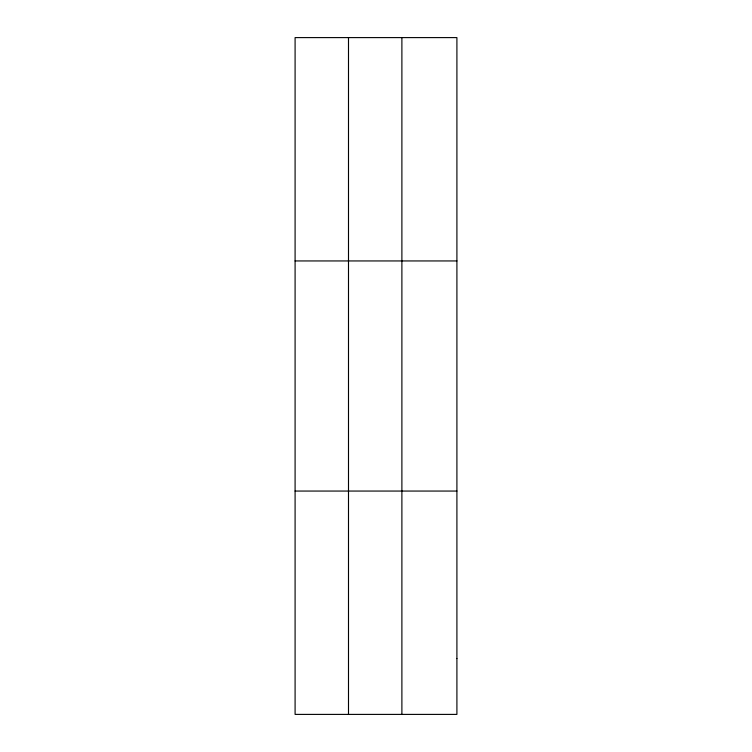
<?xml version="1.0" encoding="UTF-8"?>
<svg xmlns="http://www.w3.org/2000/svg" width="752" height="752" viewBox="0 0 752 752"><rect width="100%" height="100%" fill="white"/><g stroke="black" fill="none" stroke-linecap="round" stroke-linejoin="round"><path stroke-width="1.13" d="M348.496 714.4L348.496 37.6M401.888 714.4L401.888 37.6M295.094 260.944L456.906 260.944M295.094 491.056L456.906 491.056M456.906 658.564L456.906 714.4L295.094 714.4L295.094 37.6L456.906 37.6L456.906 658.564"/></g></svg>
